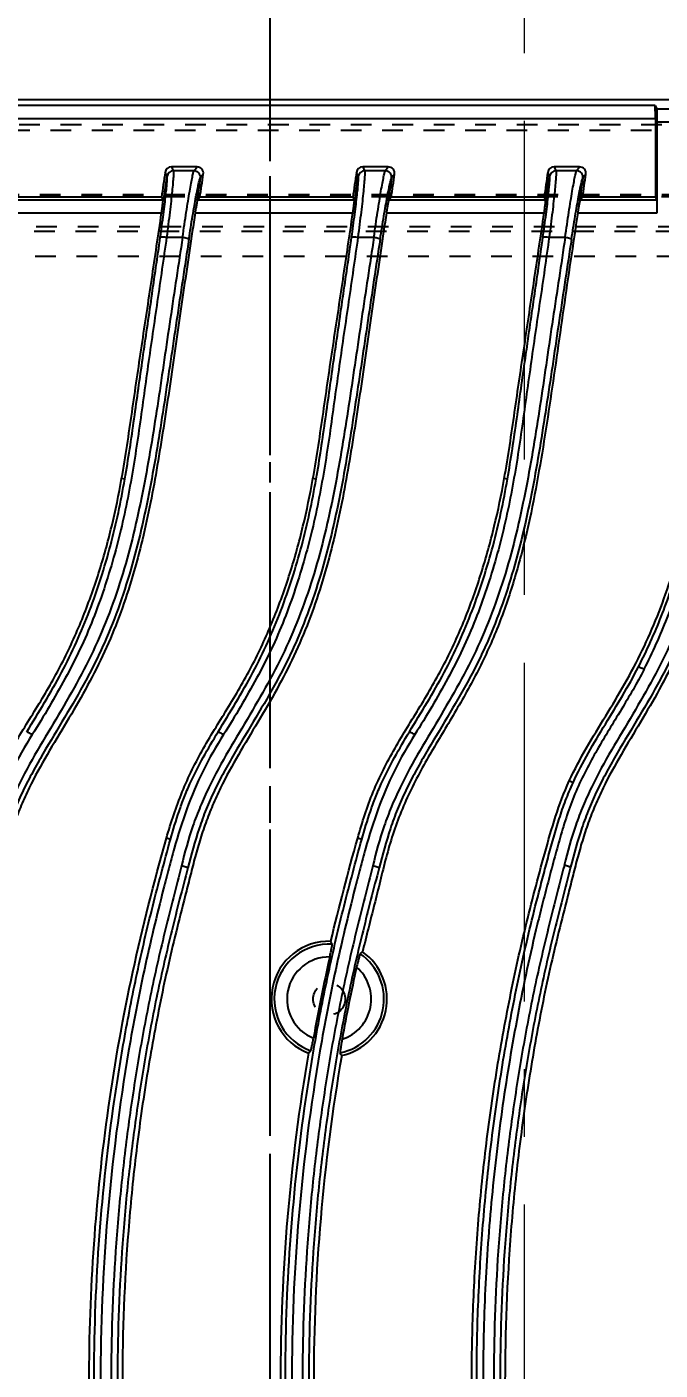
# Model space of a CAD drawing. Header units: millimetres. Extents: x -946 to 3963, y -10008 to 1396.
# Drawn here: x 1544 to 1593.9, y -832.9 to -727.1 of the extents above; entities that cross this region are included whole.
import ezdxf

# ---------------------------------------------------------------- set-up
doc = ezdxf.new("R2010")
doc.units = ezdxf.units.MM
doc.header["$LTSCALE"] = 16.335
doc.header["$PDMODE"] = 3
doc.header["$PDSIZE"] = 0.3125
doc.linetypes.add('CENTER', pattern=[0.6, 0.375, -0.075, 0.075, -0.075])
doc.linetypes.add('HIDDEN', pattern=[0.2, 0.1, -0.1])
doc.layers.get('0').update_dxf_attribs({"linetype": 'CONTINUOUS'})
doc.layers.get('Defpoints').update_dxf_attribs({"linetype": 'CONTINUOUS'})
doc.layers.add('DEFAULT_2', color=8, linetype='HIDDEN')
doc.layers.add('moldbase', color=7, linetype='CONTINUOUS', lineweight=20)
doc.styles.get("Standard").update_dxf_attribs({"font": 'txt', "width": 0.8})
doc.dimstyles.new('11', dxfattribs={"dimtxt": 10, "dimasz": 10, "dimexe": 0, "dimexo": 0, "dimgap": 0, "dimtad": 0, "dimzin": 0, "dimdsep": 46, "dimtxsty": 'Standard', "dimcen": 0, "dimclrd": 4, "dimclre": 4, "dimclrt": 6, "dimazin": 0, "dimtfac": 1, "dimtofl": 0, "dimtmove": 0, "dimatfit": 3, "dimfxl": 0, "dimtolj": 1, "dimtzin": 0, "dimarcsym": 0})

# ---------------------------------------------------------------- blocks, each defined once
blk = doc.blocks.new('*D20')
at = {"color": 4, "lineweight": -2}
for p, q in [((1308.93, -833.86), (1308.93, -701.67)), ((1318.93, -701.67), (1478.02, -701.67)), ((1807.46, -701.67), (1516.68, -701.67)), ((1817.46, -797.18), (1817.46, -701.67))]:
    blk.add_line(p, q, dxfattribs=at)
at = {"color": 4}
for points in [[(1318.93, -700.01), (1318.93, -703.34), (1308.93, -701.67)], [(1807.46, -700.01), (1807.46, -703.34), (1817.46, -701.67)]]:
    blk.add_solid(points, dxfattribs=at)
at = {"layer": 'Defpoints', "color": 0}
for p in [(1308.93, -701.67), (1817.46, -797.18), (1308.93, -833.86)]:
    blk.add_point(p, dxfattribs=at)
at = {"color": 6, "insert": (1497.35, -701.67), "char_height": 10, "attachment_point": 5}
blk.add_mtext('\\A1;508.53', dxfattribs=at)
blk = doc.blocks.new('*D22')
at = {"color": 4, "lineweight": -2}
for p, q in [((1248.19, -736.94), (1248.19, -631.54)), ((1258.19, -631.54), (1512.67, -631.54)), ((1868.19, -631.54), (1548.67, -631.54)), ((1878.19, -736.94), (1878.19, -631.54))]:
    blk.add_line(p, q, dxfattribs=at)
at = {"color": 4}
for points in [[(1258.19, -629.87), (1258.19, -633.2), (1248.19, -631.54)], [(1868.19, -629.87), (1868.19, -633.2), (1878.19, -631.54)]]:
    blk.add_solid(points, dxfattribs=at)
at = {"layer": 'Defpoints', "color": 0}
for p in [(1248.19, -631.54), (1248.19, -736.94), (1878.19, -736.94)]:
    blk.add_point(p, dxfattribs=at)
at = {"color": 6, "insert": (1530.67, -631.54), "char_height": 10, "attachment_point": 5}
blk.add_mtext('\\A1;630.00', dxfattribs=at)

msp = doc.modelspace()

# ---------------------------------------------------------------- linework, layer by layer
at = {"color": 1, "linetype": 'CENTER', "ltscale": 2.363514}
msp.add_line((1563.194, -1038.857), (1563.194, -658.857), dxfattribs=at)
at = {"color": 1, "linetype": 'CENTER', "ltscale": 1.312372}
msp.add_line((1563.194, -939.884), (1563.194, -727.829), dxfattribs=at)
at = {"color": 7, "linetype": 'Continuous'}
for p, q in [((1395.982, -732.854), (1619.855, -732.854)), ((1593.518, -733.347), (1416.687, -733.347)), ((1593.518, -733.347), (1593.66, -733.631)), ((1595.435, -733.631), (1593.66, -733.631)), ((1416.663, -734.35), (1593.543, -734.35)), ((1593.543, -734.35), (1593.543, -740.562)), ((1593.685, -741.8), (1593.685, -734.635)), ((1593.685, -734.635), (1595.41, -734.635)), ((1555.405, -738.175), (1555.552, -738.48)), ((1557.419, -738.175), (1555.405, -738.175)), ((1557.182, -738.48), (1557.419, -738.175)), ((1570.48, -738.175), (1570.627, -738.48)), ((1572.494, -738.175), (1570.48, -738.175)), ((1572.257, -738.48), (1572.494, -738.175)), ((1585.555, -738.175), (1585.702, -738.48)), ((1587.569, -738.175), (1585.555, -738.175)), ((1587.332, -738.48), (1587.569, -738.175)), ((1554.768, -740.846), (1555.056, -738.909)), ((1555.056, -738.909), (1554.909, -738.604)), ((1557.182, -738.48), (1555.552, -738.48)), ((1557.915, -738.751), (1557.678, -739.056)), ((1569.843, -740.846), (1570.131, -738.909)), ((1570.131, -738.909), (1569.984, -738.604)), ((1572.257, -738.48), (1570.627, -738.48)), ((1572.99, -738.751), (1572.753, -739.056)), ((1584.918, -740.846), (1585.206, -738.909)), ((1585.206, -738.909), (1585.059, -738.604)), ((1587.332, -738.48), (1585.702, -738.48)), ((1588.065, -738.751), (1587.828, -739.056)), ((1554.742, -740.796), (1542.377, -740.796)), ((1554.619, -740.562), (1542.57, -740.562)), ((1554.619, -740.562), (1554.768, -740.846)), ((1557.645, -740.562), (1557.411, -740.846)), ((1569.817, -740.796), (1557.452, -740.796)), ((1569.694, -740.562), (1557.645, -740.562)), ((1569.694, -740.562), (1569.843, -740.846)), ((1572.72, -740.562), (1572.486, -740.846)), ((1584.892, -740.796), (1572.527, -740.796)), ((1584.769, -740.562), (1572.72, -740.562)), ((1584.769, -740.562), (1584.918, -740.846)), ((1587.795, -740.562), (1587.561, -740.846)), ((1593.66, -740.796), (1587.602, -740.796)), ((1593.543, -740.562), (1587.795, -740.562)), ((1593.543, -740.562), (1593.66, -740.796)), ((1542.194, -741.8), (1554.626, -741.8)), ((1557.269, -741.8), (1569.701, -741.8)), ((1572.344, -741.8), (1584.776, -741.8)), ((1587.419, -741.8), (1593.685, -741.8)), ((1555.023, -743.712), (1556.283, -743.712)), ((1570.098, -743.712), (1571.358, -743.712)), ((1585.173, -743.712), (1586.433, -743.712)), ((1551.733, -762.757), (1551.479, -762.711)), ((1566.808, -762.757), (1566.554, -762.711)), ((1581.883, -762.757), (1581.629, -762.711)), ((1587.051, -786.667), (1586.75, -786.531)), ((1555.334, -791.133), (1555.007, -791.036)), ((1570.409, -791.133), (1570.082, -791.036)), ((1570.271, -800.14), (1570.467, -799.99))]:
    msp.add_line(p, q, dxfattribs=at)
for centre, radius, start, end in [((1555.405, -738.677), 0.502, 89.9939, 171.60618), ((1570.48, -738.677), 0.502, 89.9939, 171.60618), ((1585.555, -738.677), 0.502, 89.9939, 171.60618), ((1555.553, -738.984), 0.503, 90.07026, 171.4021), ((1557.18, -738.984), 0.503, 351.74445, 89.8616), ((1570.628, -738.984), 0.503, 90.07026, 171.4021), ((1572.255, -738.984), 0.503, 351.74445, 89.8616), ((1585.703, -738.984), 0.503, 90.07025, 171.40209), ((1587.33, -738.984), 0.503, 351.74445, 89.8616), ((1567.832, -803.707), 4.556, 88.28271, 248.95863), ((1567.832, -803.707), 4.321, 86.79642, 250.44745), ((1527.519, -817.044), 44.23, 23.52147, 23.85986), ((1567.832, -803.707), 3.318, 89.15232, 248.10009), ((1715.16, -833.343), 150.92, 167.38783, 169.86459), ((1567.832, -803.707), 4.321, 281.53067, 55.63907), ((1567.832, -803.707), 4.556, 282.4932, 54.66778), ((1567.832, -803.707), 3.318, 287.90638, 49.31302), ((1699.793, -830.291), 133.02, 167.3634, 169.856), ((1717.612, -833.867), 153.616, 170.29012, 179.9959), ((1536.38, -776.363), 43.443, 313.34095, 313.68559), ((1717.305, -833.842), 150.692, 170.18534, 180.00568)]:
    msp.add_arc(centre, radius, start, end, dxfattribs=at)
for centre, major_axis, ratio, start_param, end_param in [((1593.516, -734.35), (0, 1.005), 0.0261859, -1.5707963, -0.0523599), ((1593.658, -734.635), (0, 1.005), 0.0261859, -1.5707963, -0.0523599), ((6766.65, -1516.338), (4145.301, -3254.93), 0.9991931, -2.6237227, -2.6233469), ((-89.585, -494.779), (1649.642, 229.679), 0.9993382, -0.286637, -0.2855374), ((6781.725, -1516.338), (4145.301, -3254.93), 0.9991931, -2.6237227, -2.6233469), ((-74.51, -494.779), (1649.642, 229.679), 0.9993382, -0.286637, -0.2855374), ((6796.8, -1516.338), (4145.301, -3254.93), 0.9991931, -2.6237227, -2.6233469), ((-59.435, -494.779), (1649.642, 229.679), 0.9993382, -0.286637, -0.2855374), ((1593.658, -741.8), (0, 1.005), 0.0261859, -1.5707963, -0.0523599)]:
    msp.add_ellipse(centre, major_axis=major_axis, ratio=ratio, start_param=start_param, end_param=end_param, dxfattribs=at)
for points, knots in [([(1557.915, -738.751), (1557.936, -738.613), (1557.851, -738.304), (1557.558, -738.175), (1557.419, -738.175)], [0, 0, 0, 0, 0.5000318, 1, 1, 1, 1]), ([(1572.99, -738.751), (1573.011, -738.613), (1572.926, -738.304), (1572.633, -738.175), (1572.494, -738.175)], [0, 0, 0, 0, 0.5000318, 1, 1, 1, 1]), ([(1588.065, -738.751), (1588.086, -738.613), (1588.001, -738.304), (1587.708, -738.175), (1587.569, -738.175)], [0, 0, 0, 0, 0.5000318, 1, 1, 1, 1]), ([(1554.525, -743.704), (1554.611, -743.104), (1554.732, -742.236), (1554.872, -741.13), (1554.954, -740.43), (1555.015, -739.848), (1555.05, -739.445), (1555.065, -739.195), (1555.069, -739.065), (1555.066, -738.974), (1555.062, -738.925), (1555.056, -738.909)], [0, 0, 0, 0, 0.376564, 0.5445873, 0.692061, 0.8145481, 0.9082275, 0.9433357, 0.9702746, 0.9890989, 1, 1, 1, 1]), ([(1555.552, -738.48), (1555.559, -738.496), (1555.563, -738.548), (1555.566, -738.644), (1555.562, -738.786), (1555.548, -739.058), (1555.513, -739.497), (1555.452, -740.132), (1555.369, -740.897), (1555.269, -741.767), (1555.152, -742.717), (1555.067, -743.374), (1555.023, -743.712)], [0, 0, 0, 0, 0.0101523, 0.0287434, 0.0556527, 0.0906475, 0.1839372, 0.3065392, 0.454492, 0.6223054, 0.8055891, 1, 1, 1, 1]), ([(1556.283, -743.712), (1556.331, -743.374), (1556.425, -742.716), (1556.568, -741.767), (1556.705, -740.897), (1556.831, -740.132), (1556.944, -739.496), (1557.029, -739.057), (1557.089, -738.786), (1557.123, -738.644), (1557.152, -738.547), (1557.171, -738.496), (1557.182, -738.48)], [0, 0, 0, 0, 0.1929247, 0.3750381, 0.5421255, 0.6899815, 0.8129634, 0.9069125, 0.9423776, 0.9698424, 0.9890907, 1, 1, 1, 1]), ([(1556.78, -743.852), (1556.872, -743.25), (1557.012, -742.379), (1557.201, -741.274), (1557.328, -740.574), (1557.44, -739.992), (1557.525, -739.589), (1557.585, -739.34), (1557.619, -739.209), (1557.649, -739.118), (1557.668, -739.071), (1557.678, -739.056)], [0, 0, 0, 0, 0.3743434, 0.5415752, 0.6886871, 0.8112772, 0.9056103, 0.9413499, 0.9690975, 0.9886723, 1, 1, 1, 1]), ([(1569.6, -743.704), (1569.686, -743.104), (1569.807, -742.236), (1569.947, -741.13), (1570.029, -740.43), (1570.09, -739.848), (1570.125, -739.445), (1570.14, -739.195), (1570.144, -739.065), (1570.141, -738.974), (1570.137, -738.925), (1570.131, -738.909)], [0, 0, 0, 0, 0.376564, 0.5445873, 0.692061, 0.8145481, 0.9082275, 0.9433357, 0.9702746, 0.9890989, 1, 1, 1, 1]), ([(1570.627, -738.48), (1570.634, -738.496), (1570.638, -738.548), (1570.641, -738.644), (1570.637, -738.786), (1570.623, -739.058), (1570.588, -739.497), (1570.527, -740.132), (1570.444, -740.897), (1570.344, -741.767), (1570.227, -742.717), (1570.142, -743.374), (1570.098, -743.712)], [0, 0, 0, 0, 0.0101523, 0.0287434, 0.0556527, 0.0906475, 0.1839372, 0.3065392, 0.454492, 0.6223054, 0.8055891, 1, 1, 1, 1]), ([(1571.358, -743.712), (1571.406, -743.374), (1571.5, -742.716), (1571.643, -741.767), (1571.78, -740.897), (1571.906, -740.132), (1572.019, -739.496), (1572.104, -739.057), (1572.164, -738.786), (1572.198, -738.644), (1572.227, -738.547), (1572.246, -738.496), (1572.257, -738.48)], [0, 0, 0, 0, 0.1929247, 0.3750381, 0.5421255, 0.6899815, 0.8129634, 0.9069125, 0.9423776, 0.9698424, 0.9890907, 1, 1, 1, 1]), ([(1571.855, -743.852), (1571.947, -743.25), (1572.087, -742.379), (1572.276, -741.274), (1572.403, -740.574), (1572.515, -739.992), (1572.6, -739.589), (1572.66, -739.34), (1572.694, -739.209), (1572.724, -739.118), (1572.743, -739.071), (1572.753, -739.056)], [0, 0, 0, 0, 0.3743434, 0.5415752, 0.6886871, 0.8112772, 0.9056103, 0.9413499, 0.9690975, 0.9886723, 1, 1, 1, 1]), ([(1584.675, -743.704), (1584.761, -743.104), (1584.882, -742.236), (1585.022, -741.13), (1585.104, -740.43), (1585.165, -739.848), (1585.2, -739.445), (1585.215, -739.195), (1585.219, -739.065), (1585.216, -738.974), (1585.212, -738.925), (1585.206, -738.909)], [0, 0, 0, 0, 0.3765589, 0.5445805, 0.6920533, 0.8145404, 0.9082207, 0.9433303, 0.9702711, 0.9890975, 1, 1, 1, 1]), ([(1585.702, -738.48), (1585.709, -738.496), (1585.713, -738.548), (1585.716, -738.644), (1585.712, -738.786), (1585.698, -739.058), (1585.663, -739.497), (1585.602, -740.132), (1585.519, -740.897), (1585.419, -741.767), (1585.302, -742.717), (1585.217, -743.374), (1585.173, -743.712)], [0, 0, 0, 0, 0.0101523, 0.0287434, 0.0556527, 0.0906475, 0.1839372, 0.3065392, 0.4544921, 0.6223055, 0.8055892, 1, 1, 1, 1]), ([(1586.433, -743.712), (1586.481, -743.374), (1586.575, -742.716), (1586.718, -741.767), (1586.855, -740.897), (1586.981, -740.132), (1587.094, -739.496), (1587.179, -739.057), (1587.239, -738.786), (1587.273, -738.644), (1587.302, -738.547), (1587.321, -738.496), (1587.332, -738.48)], [0, 0, 0, 0, 0.1929247, 0.3750381, 0.5421255, 0.6899815, 0.8129634, 0.9069125, 0.9423776, 0.9698424, 0.9890907, 1, 1, 1, 1]), ([(1586.93, -743.852), (1587.022, -743.25), (1587.162, -742.379), (1587.351, -741.274), (1587.478, -740.574), (1587.59, -739.992), (1587.675, -739.589), (1587.735, -739.34), (1587.769, -739.209), (1587.799, -739.118), (1587.818, -739.071), (1587.828, -739.056)], [0, 0, 0, 0, 0.3743434, 0.5415752, 0.6886871, 0.8112772, 0.9056103, 0.9413499, 0.9690975, 0.9886723, 1, 1, 1, 1]), ([(1554.626, -741.8), (1554.645, -741.676), (1554.67, -741.497), (1554.7, -741.266), (1554.718, -741.118), (1554.731, -740.994), (1554.742, -740.898), (1554.742, -740.837), (1554.746, -740.804), (1554.742, -740.796)], [0, 0, 0, 0, 0.3696476, 0.5389436, 0.6885842, 0.8135408, 0.9090729, 0.971911, 1, 1, 1, 1]), ([(1557.453, -740.796), (1557.446, -740.804), (1557.439, -740.837), (1557.422, -740.898), (1557.404, -740.994), (1557.369, -741.174), (1557.323, -741.446), (1557.287, -741.676), (1557.269, -741.8)], [0, 0, 0, 0, 0.0297712, 0.0939253, 0.1901684, 0.3151546, 0.6326665, 1, 1, 1, 1]), ([(1569.701, -741.8), (1569.72, -741.676), (1569.745, -741.497), (1569.775, -741.266), (1569.793, -741.118), (1569.806, -740.994), (1569.817, -740.898), (1569.817, -740.837), (1569.821, -740.804), (1569.817, -740.796)], [0, 0, 0, 0, 0.3696476, 0.5389436, 0.6885842, 0.8135408, 0.9090729, 0.971911, 1, 1, 1, 1]), ([(1572.528, -740.796), (1572.521, -740.804), (1572.514, -740.837), (1572.497, -740.898), (1572.479, -740.994), (1572.444, -741.174), (1572.398, -741.446), (1572.362, -741.676), (1572.344, -741.8)], [0, 0, 0, 0, 0.0297712, 0.0939253, 0.1901684, 0.3151546, 0.6326665, 1, 1, 1, 1]), ([(1584.776, -741.8), (1584.795, -741.676), (1584.82, -741.497), (1584.85, -741.266), (1584.868, -741.118), (1584.881, -740.994), (1584.892, -740.898), (1584.892, -740.837), (1584.896, -740.804), (1584.892, -740.796)], [0, 0, 0, 0, 0.3696476, 0.5389436, 0.6885842, 0.8135408, 0.9090729, 0.971911, 1, 1, 1, 1]), ([(1587.603, -740.796), (1587.596, -740.804), (1587.589, -740.837), (1587.572, -740.898), (1587.554, -740.994), (1587.519, -741.174), (1587.473, -741.446), (1587.437, -741.676), (1587.419, -741.8)], [0, 0, 0, 0, 0.0297712, 0.0939253, 0.1901684, 0.3151546, 0.6326665, 1, 1, 1, 1]), ([(1557.269, -741.8), (1556.975, -743.764), (1556.384, -747.691), (1555.539, -753.588), (1554.822, -758.501), (1554.173, -762.419), (1553.438, -766.322), (1552.474, -770.183), (1551.184, -773.941), (1550.011, -776.684), (1548.646, -779.333), (1547.145, -781.908), (1545.593, -784.45), (1544.385, -786.623), (1543.563, -788.433), (1543.016, -789.82), (1542.548, -791.235), (1542.146, -792.67), (1541.78, -794.114), (1541.295, -796.04), (1540.679, -798.445), (1539.994, -801.344), (1539.376, -804.258), (1538.828, -807.186), (1538.167, -811.103), (1537.48, -816.021), (1536.698, -823.926), (1536.462, -829.886), (1536.462, -833.857)], [0, 0, 0, 0, 0.0624981, 0.1249962, 0.1874941, 0.2187435, 0.2499951, 0.3124799, 0.343738, 0.3749893, 0.4062459, 0.4374932, 0.468754, 0.5000005, 0.5156417, 0.5312811, 0.5469063, 0.5625299, 0.5781628, 0.5937942, 0.625041, 0.656289, 0.6875397, 0.7187893, 0.750039, 0.8125353, 0.8750316, 1, 1, 1, 1]), ([(1551.479, -762.711), (1551.788, -760.976), (1552.174, -758.36), (1552.676, -754.872), (1553.196, -751.386), (1553.852, -747.029), (1554.368, -743.543), (1554.626, -741.8)], [0, 0, 0, 0, 0.2499932, 0.3750065, 0.5000072, 0.7499999, 1, 1, 1, 1]), ([(1572.344, -741.8), (1572.05, -743.764), (1571.459, -747.691), (1570.614, -753.588), (1569.897, -758.501), (1569.248, -762.419), (1568.513, -766.322), (1567.549, -770.183), (1566.259, -773.941), (1565.086, -776.684), (1563.721, -779.333), (1562.22, -781.908), (1560.668, -784.45), (1559.46, -786.623), (1558.638, -788.433), (1558.091, -789.82), (1557.623, -791.235), (1557.221, -792.67), (1556.855, -794.114), (1556.37, -796.04), (1555.754, -798.445), (1555.069, -801.344), (1554.451, -804.258), (1553.903, -807.186), (1553.242, -811.103), (1552.555, -816.021), (1551.773, -823.926), (1551.537, -829.886), (1551.537, -833.857)], [0, 0, 0, 0, 0.0624981, 0.1249962, 0.1874941, 0.2187435, 0.2499951, 0.3124799, 0.343738, 0.3749893, 0.4062459, 0.4374932, 0.468754, 0.5000005, 0.5156417, 0.5312811, 0.5469063, 0.5625299, 0.5781628, 0.5937942, 0.625041, 0.656289, 0.6875397, 0.7187893, 0.750039, 0.8125353, 0.8750316, 1, 1, 1, 1]), ([(1566.554, -762.711), (1566.863, -760.976), (1567.249, -758.36), (1567.751, -754.872), (1568.271, -751.386), (1568.927, -747.029), (1569.443, -743.543), (1569.701, -741.8)], [0, 0, 0, 0, 0.2499932, 0.3750065, 0.5000072, 0.7499999, 1, 1, 1, 1]), ([(1587.419, -741.8), (1587.042, -744.32), (1586.286, -749.36), (1585.397, -755.669), (1584.62, -760.706), (1583.957, -764.471), (1583.135, -768.206), (1582.078, -771.883), (1580.742, -775.471), (1579.054, -778.908), (1577.111, -782.201), (1575.457, -784.926), (1574.276, -787.188), (1573.487, -788.931), (1572.83, -790.728), (1572.308, -792.568), (1571.85, -794.425), (1571.388, -796.28), (1570.917, -798.133), (1570.613, -799.37), (1570.467, -799.99)], [0, 0, 0, 0, 0.1249796, 0.2499594, 0.312449, 0.3749447, 0.4374357, 0.4999376, 0.5624523, 0.6249359, 0.6874415, 0.7499329, 0.7812371, 0.8125142, 0.843731, 0.8749657, 0.9062518, 0.9375234, 0.9687638, 1, 1, 1, 1]), ([(1581.629, -762.711), (1581.938, -760.976), (1582.324, -758.36), (1582.826, -754.872), (1583.346, -751.386), (1584.002, -747.029), (1584.518, -743.543), (1584.776, -741.8)], [0, 0, 0, 0, 0.2499931, 0.3750065, 0.5000072, 0.7499999, 1, 1, 1, 1]), ([(1602.494, -741.8), (1602.2, -743.764), (1601.609, -747.691), (1600.764, -753.588), (1600.047, -758.501), (1599.398, -762.419), (1598.663, -766.322), (1597.699, -770.183), (1596.409, -773.941), (1595.236, -776.684), (1593.871, -779.333), (1592.37, -781.908), (1590.818, -784.45), (1589.61, -786.623), (1588.788, -788.433), (1588.241, -789.82), (1587.773, -791.235), (1587.371, -792.67), (1587.005, -794.114), (1586.52, -796.04), (1585.904, -798.445), (1585.219, -801.344), (1584.601, -804.258), (1584.053, -807.186), (1583.392, -811.103), (1582.705, -816.021), (1581.923, -823.926), (1581.687, -829.886), (1581.687, -833.857)], [0, 0, 0, 0, 0.0624981, 0.1249962, 0.1874941, 0.2187435, 0.2499951, 0.3124799, 0.343738, 0.3749893, 0.4062459, 0.4374932, 0.468754, 0.5000005, 0.5156417, 0.5312811, 0.5469063, 0.5625299, 0.5781628, 0.5937942, 0.625041, 0.656289, 0.6875397, 0.7187893, 0.750039, 0.8125353, 0.8750316, 1, 1, 1, 1]), ([(1586.75, -786.531), (1587.161, -785.639), (1588.09, -783.904), (1589.63, -781.392), (1591.156, -778.87), (1592.545, -776.268), (1593.724, -773.564), (1594.725, -770.79), (1595.572, -767.965), (1596.259, -765.098), (1596.811, -762.202), (1597.261, -759.289), (1597.685, -756.373), (1598.257, -752.486), (1598.984, -747.629), (1599.563, -743.743), (1599.851, -741.8)], [0, 0, 0, 0, 0.0624955, 0.1250088, 0.187505, 0.2500087, 0.3125073, 0.3750271, 0.4375311, 0.5000333, 0.5625354, 0.6250307, 0.6875291, 0.7500225, 0.8750111, 1, 1, 1, 1]), ([(1601.524, -743.609), (1601.199, -745.758), (1600.705, -748.981), (1600.072, -753.284), (1599.44, -757.592), (1598.752, -761.895), (1597.873, -766.166), (1596.811, -770.399), (1595.351, -774.533), (1593.403, -778.447), (1591.763, -781.286), (1590.055, -784.086), (1588.742, -786.487), (1587.834, -788.479), (1587.052, -790.524), (1586.604, -792.107), (1586.361, -793.174)], [0, 0, 0, 0, 0.1245457, 0.1868714, 0.2492308, 0.3740509, 0.4365216, 0.4990288, 0.6240766, 0.6866784, 0.749307, 0.81194, 0.8746235, 0.9059554, 0.937304, 1, 1, 1, 1]), ([(1592.21, -777.54), (1592.876, -776.253), (1594.065, -773.597), (1595.474, -769.467), (1596.531, -765.229), (1597.286, -760.927), (1597.792, -757.321), (1598.196, -754.43), (1598.613, -751.541), (1599.142, -747.931), (1599.558, -745.044), (1599.766, -743.601)], [0, 0, 0, 0, 0.1244091, 0.2493291, 0.3741931, 0.4989729, 0.6241609, 0.686843, 0.7495254, 0.8748219, 1, 1, 1, 1]), ([(1600.263, -743.609), (1600.046, -745.052), (1599.615, -747.941), (1598.806, -753.73), (1598.055, -759.532), (1596.997, -765.293), (1595.942, -769.566), (1594.506, -773.732), (1593.296, -776.41), (1592.639, -777.722)], [0, 0, 0, 0, 0.1246563, 0.249405, 0.4991802, 0.6242279, 0.749397, 0.8746439, 1, 1, 1, 1]), ([(1556.283, -743.712), (1555.959, -745.859), (1555.465, -749.079), (1554.833, -753.377), (1554.201, -757.68), (1553.513, -761.978), (1552.631, -766.244), (1551.564, -770.47), (1550.098, -774.597), (1548.148, -778.503), (1546.507, -781.338), (1544.801, -784.135), (1543.493, -786.535), (1542.589, -788.526), (1541.811, -790.57), (1541.366, -792.152), (1541.125, -793.218)], [0, 0, 0, 0, 0.1245466, 0.1868726, 0.2492323, 0.3740529, 0.4365239, 0.4990315, 0.6240793, 0.6866805, 0.7493093, 0.8119417, 0.874624, 0.9059563, 0.937305, 1, 1, 1, 1]), ([(1556.78, -743.852), (1556.45, -745.991), (1555.805, -750.275), (1554.854, -756.708), (1553.841, -763.138), (1552.67, -768.448), (1551.366, -772.605), (1550.36, -775.153), (1549.429, -777.15), (1548.402, -779.123), (1546.995, -781.527), (1545.552, -783.902), (1544.463, -785.82), (1543.708, -787.266), (1543.05, -788.744), (1542.317, -790.77), (1541.884, -792.328), (1541.614, -793.374)], [0, 0, 0, 0, 0.1241016, 0.2484149, 0.3728831, 0.4973401, 0.5597458, 0.6225384, 0.6541986, 0.6860555, 0.7500907, 0.8138639, 0.8453895, 0.8765498, 0.9073703, 0.9380824, 1, 1, 1, 1]), ([(1555.023, -743.712), (1554.781, -745.397), (1554.292, -748.769), (1553.67, -752.983), (1553.198, -756.36), (1552.732, -759.741), (1552.208, -763.116), (1551.503, -766.459), (1550.865, -768.943), (1550.108, -771.395), (1549.239, -773.81), (1548.223, -776.17), (1547.045, -778.453), (1545.784, -780.691), (1544.893, -782.155), (1544.432, -782.876)], [0, 0, 0, 0, 0.1246204, 0.2493534, 0.3117592, 0.3741905, 0.4991276, 0.5616472, 0.624186, 0.6867602, 0.7493792, 0.8119886, 0.8746382, 0.9373244, 1, 1, 1, 1]), ([(1551.731, -762.757), (1552.009, -761.179), (1552.362, -758.799), (1552.802, -755.621), (1553.256, -752.44), (1553.839, -748.469), (1554.298, -745.292), (1554.526, -743.704)], [0, 0, 0, 0, 0.2496228, 0.3747259, 0.4998744, 0.7500699, 1, 1, 1, 1]), ([(1554.526, -743.704), (1554.528, -743.699), (1554.543, -743.691), (1554.594, -743.682), (1554.699, -743.68), (1554.85, -743.69), (1554.964, -743.704), (1555.023, -743.712)], [0, 0, 0, 0, 0.0316691, 0.0926635, 0.3162316, 0.6441843, 1, 1, 1, 1]), ([(1571.358, -743.712), (1571.034, -745.859), (1570.54, -749.079), (1569.908, -753.377), (1569.276, -757.68), (1568.588, -761.978), (1567.706, -766.244), (1566.639, -770.47), (1565.173, -774.597), (1563.223, -778.503), (1561.582, -781.338), (1559.876, -784.135), (1558.568, -786.535), (1557.664, -788.526), (1556.886, -790.57), (1556.441, -792.152), (1556.2, -793.218)], [0, 0, 0, 0, 0.1245466, 0.1868726, 0.2492323, 0.3740529, 0.4365239, 0.4990315, 0.6240793, 0.6866805, 0.7493093, 0.8119417, 0.874624, 0.9059563, 0.937305, 1, 1, 1, 1]), ([(1556.283, -743.712), (1556.344, -743.721), (1556.461, -743.742), (1556.614, -743.777), (1556.718, -743.809), (1556.766, -743.834), (1556.779, -743.847), (1556.78, -743.852)], [0, 0, 0, 0, 0.3527271, 0.6820879, 0.9075008, 0.9686102, 1, 1, 1, 1]), ([(1571.855, -743.852), (1571.525, -745.991), (1570.88, -750.275), (1569.929, -756.708), (1568.916, -763.138), (1567.745, -768.448), (1566.441, -772.605), (1565.435, -775.153), (1564.504, -777.15), (1563.477, -779.123), (1562.07, -781.527), (1560.627, -783.902), (1559.538, -785.82), (1558.783, -787.266), (1558.125, -788.744), (1557.392, -790.77), (1556.959, -792.328), (1556.689, -793.374)], [0, 0, 0, 0, 0.1241016, 0.2484149, 0.3728831, 0.4973401, 0.5597458, 0.6225384, 0.6541986, 0.6860555, 0.7500907, 0.8138639, 0.8453895, 0.8765498, 0.9073703, 0.9380824, 1, 1, 1, 1]), ([(1570.098, -743.712), (1569.856, -745.397), (1569.367, -748.769), (1568.745, -752.983), (1568.273, -756.36), (1567.807, -759.741), (1567.283, -763.116), (1566.578, -766.459), (1565.94, -768.943), (1565.183, -771.395), (1564.314, -773.81), (1563.298, -776.17), (1562.12, -778.453), (1560.859, -780.691), (1559.968, -782.155), (1559.507, -782.876)], [0, 0, 0, 0, 0.1246204, 0.2493534, 0.3117592, 0.3741905, 0.4991276, 0.5616472, 0.624186, 0.6867602, 0.7493792, 0.8119886, 0.8746382, 0.9373244, 1, 1, 1, 1]), ([(1566.806, -762.757), (1567.084, -761.179), (1567.437, -758.799), (1567.877, -755.621), (1568.331, -752.44), (1568.914, -748.469), (1569.373, -745.292), (1569.601, -743.704)], [0, 0, 0, 0, 0.2496228, 0.3747259, 0.4998744, 0.7500699, 1, 1, 1, 1]), ([(1569.601, -743.704), (1569.603, -743.699), (1569.618, -743.691), (1569.669, -743.682), (1569.774, -743.68), (1569.925, -743.69), (1570.039, -743.704), (1570.098, -743.712)], [0, 0, 0, 0, 0.0316691, 0.0926635, 0.3162316, 0.6441843, 1, 1, 1, 1]), ([(1586.433, -743.712), (1586.109, -745.859), (1585.615, -749.079), (1584.983, -753.377), (1584.351, -757.68), (1583.663, -761.978), (1582.781, -766.244), (1581.714, -770.47), (1580.248, -774.597), (1578.298, -778.503), (1576.657, -781.338), (1574.951, -784.135), (1573.643, -786.535), (1572.739, -788.526), (1571.961, -790.57), (1571.516, -792.152), (1571.275, -793.218)], [0, 0, 0, 0, 0.1245466, 0.1868726, 0.2492323, 0.3740529, 0.4365239, 0.4990315, 0.6240793, 0.6866805, 0.7493093, 0.8119417, 0.874624, 0.9059563, 0.937305, 1, 1, 1, 1]), ([(1571.358, -743.712), (1571.419, -743.721), (1571.536, -743.742), (1571.689, -743.777), (1571.793, -743.809), (1571.841, -743.834), (1571.854, -743.847), (1571.855, -743.852)], [0, 0, 0, 0, 0.3527271, 0.6820879, 0.9075008, 0.9686102, 1, 1, 1, 1]), ([(1586.93, -743.852), (1586.6, -745.991), (1585.955, -750.275), (1585.004, -756.708), (1583.991, -763.138), (1582.82, -768.448), (1581.516, -772.605), (1580.51, -775.153), (1579.579, -777.15), (1578.552, -779.123), (1577.145, -781.527), (1575.702, -783.902), (1574.613, -785.82), (1573.858, -787.266), (1573.2, -788.744), (1572.467, -790.77), (1572.034, -792.328), (1571.764, -793.374)], [0, 0, 0, 0, 0.1241016, 0.2484149, 0.3728831, 0.4973401, 0.5597458, 0.6225384, 0.6541986, 0.6860555, 0.7500907, 0.8138639, 0.8453895, 0.8765498, 0.9073703, 0.9380824, 1, 1, 1, 1]), ([(1585.173, -743.712), (1584.931, -745.397), (1584.442, -748.769), (1583.82, -752.983), (1583.348, -756.36), (1582.882, -759.741), (1582.358, -763.116), (1581.653, -766.459), (1581.015, -768.943), (1580.258, -771.395), (1579.389, -773.81), (1578.373, -776.17), (1577.195, -778.453), (1575.934, -780.691), (1575.043, -782.155), (1574.582, -782.876)], [0, 0, 0, 0, 0.1246204, 0.2493534, 0.3117592, 0.3741905, 0.4991276, 0.5616472, 0.624186, 0.6867602, 0.7493792, 0.8119886, 0.8746382, 0.9373244, 1, 1, 1, 1]), ([(1581.881, -762.757), (1582.159, -761.179), (1582.512, -758.799), (1582.952, -755.621), (1583.406, -752.44), (1583.989, -748.469), (1584.448, -745.292), (1584.676, -743.704)], [0, 0, 0, 0, 0.2496228, 0.3747259, 0.4998744, 0.7500699, 1, 1, 1, 1]), ([(1584.676, -743.704), (1584.678, -743.699), (1584.693, -743.691), (1584.744, -743.682), (1584.849, -743.68), (1585, -743.69), (1585.114, -743.704), (1585.173, -743.712)], [0, 0, 0, 0, 0.0316691, 0.0926635, 0.3162316, 0.6441843, 1, 1, 1, 1]), ([(1586.433, -743.712), (1586.494, -743.721), (1586.611, -743.742), (1586.764, -743.777), (1586.868, -743.809), (1586.916, -743.834), (1586.929, -743.847), (1586.93, -743.852)], [0, 0, 0, 0, 0.3527271, 0.6820879, 0.9075008, 0.9686102, 1, 1, 1, 1]), ([(1602.02, -743.749), (1601.69, -745.89), (1601.045, -750.179), (1600.092, -756.619), (1599.081, -763.057), (1597.914, -768.375), (1596.615, -772.538), (1595.613, -775.089), (1594.684, -777.09), (1593.659, -779.067), (1592.252, -781.475), (1590.807, -783.852), (1589.715, -785.772), (1588.956, -787.219), (1588.294, -788.697), (1587.554, -790.723), (1587.121, -792.283), (1586.85, -793.33)], [0, 0, 0, 0, 0.1241032, 0.2484165, 0.3728883, 0.4973453, 0.5597441, 0.6225257, 0.6541799, 0.6860317, 0.7500632, 0.8138478, 0.8453842, 0.8765576, 0.9073825, 0.9380846, 1, 1, 1, 1]), ([(1539.932, -791.036), (1540.284, -789.802), (1540.904, -787.975), (1541.946, -785.629), (1543.152, -783.365), (1544.522, -781.197), (1545.847, -779.001), (1546.765, -777.31), (1547.605, -775.577), (1548.623, -773.221), (1549.71, -770.199), (1550.734, -766.486), (1551.254, -763.973), (1551.479, -762.711)], [0, 0, 0, 0, 0.1250739, 0.1875921, 0.2499968, 0.3749116, 0.4374038, 0.499896, 0.5624148, 0.6249585, 0.7500213, 0.8750378, 1, 1, 1, 1]), ([(1544.009, -782.657), (1544.937, -781.113), (1546.847, -778.073), (1548.685, -773.968), (1549.861, -770.589), (1550.615, -768.008), (1551.239, -765.395), (1551.576, -763.638), (1551.731, -762.757)], [0, 0, 0, 0, 0.2513207, 0.5002744, 0.6253146, 0.7503751, 0.8752281, 1, 1, 1, 1]), ([(1555.007, -791.036), (1555.359, -789.802), (1555.979, -787.975), (1557.021, -785.629), (1558.227, -783.365), (1559.597, -781.197), (1560.922, -779.001), (1561.84, -777.31), (1562.68, -775.577), (1563.698, -773.221), (1564.785, -770.199), (1565.809, -766.486), (1566.329, -763.973), (1566.554, -762.711)], [0, 0, 0, 0, 0.1250739, 0.1875921, 0.2499968, 0.3749116, 0.4374038, 0.499896, 0.5624148, 0.6249585, 0.7500213, 0.8750378, 1, 1, 1, 1]), ([(1559.084, -782.657), (1560.012, -781.113), (1561.922, -778.073), (1563.76, -773.968), (1564.936, -770.589), (1565.69, -768.008), (1566.314, -765.395), (1566.651, -763.638), (1566.806, -762.757)], [0, 0, 0, 0, 0.2513207, 0.5002744, 0.6253146, 0.7503751, 0.8752281, 1, 1, 1, 1]), ([(1570.082, -791.036), (1570.258, -790.419), (1570.62, -789.189), (1571.497, -786.775), (1572.977, -783.918), (1574.68, -781.202), (1575.996, -778.999), (1576.917, -777.31), (1577.764, -775.581), (1578.778, -773.223), (1579.856, -770.199), (1580.883, -766.487), (1581.404, -763.973), (1581.629, -762.711)], [0, 0, 0, 0, 0.0625228, 0.1250089, 0.2499807, 0.3749727, 0.4374665, 0.4999769, 0.562482, 0.6249912, 0.7499973, 0.8749993, 1, 1, 1, 1]), ([(1574.159, -782.657), (1575.087, -781.113), (1576.997, -778.073), (1578.835, -773.968), (1580.011, -770.589), (1580.765, -768.008), (1581.389, -765.395), (1581.726, -763.638), (1581.881, -762.757)], [0, 0, 0, 0, 0.2513207, 0.5002744, 0.6253146, 0.7503751, 0.8752281, 1, 1, 1, 1]), ([(1592.656, -777.731), (1592.094, -778.819), (1590.855, -780.936), (1588.927, -784.053), (1587.485, -786.748), (1586.625, -789.02), (1586.089, -790.759), (1585.605, -792.516), (1585.138, -794.281), (1584.673, -796.047), (1584.084, -798.407), (1583.407, -801.367), (1582.684, -804.933), (1582.045, -808.509), (1581.305, -813.292), (1580.59, -819.305), (1580.074, -826.566), (1579.959, -831.423), (1579.959, -833.857)], [0, 0, 0, 0, 0.0629901, 0.1260996, 0.188662, 0.2197812, 0.2509698, 0.2822445, 0.3135648, 0.3448893, 0.3762007, 0.438716, 0.501088, 0.5633805, 0.6256282, 0.7501056, 0.8748018, 1, 1, 1, 1]), ([(1587.053, -786.668), (1587.785, -785.067), (1589.581, -782.058), (1591.414, -779.082), (1592.21, -777.54)], [0, 0, 0, 0, 0.5035588, 1, 1, 1, 1]), ([(1592.21, -777.541), (1592.214, -777.538), (1592.229, -777.541), (1592.256, -777.548), (1592.299, -777.565), (1592.382, -777.599), (1592.503, -777.655), (1592.604, -777.705), (1592.656, -777.732)], [0, 0, 0, 0, 0.0258284, 0.084307, 0.1791826, 0.3073596, 0.638172, 1, 1, 1, 1]), ([(1544.01, -782.656), (1544.014, -782.654), (1544.028, -782.659), (1544.054, -782.668), (1544.095, -782.687), (1544.172, -782.726), (1544.287, -782.789), (1544.383, -782.845), (1544.433, -782.875)], [0, 0, 0, 0, 0.0272586, 0.0871251, 0.1797418, 0.3045157, 0.633482, 1, 1, 1, 1]), ([(1555.328, -791.131), (1555.538, -790.39), (1555.872, -789.28), (1556.399, -787.826), (1557.006, -786.394), (1557.896, -784.664), (1558.684, -783.323), (1559.084, -782.657)], [0, 0, 0, 0, 0.2484657, 0.373401, 0.4986747, 0.7494379, 1, 1, 1, 1]), ([(1559.085, -782.656), (1559.089, -782.654), (1559.103, -782.659), (1559.129, -782.668), (1559.17, -782.687), (1559.247, -782.726), (1559.362, -782.789), (1559.458, -782.845), (1559.508, -782.875)], [0, 0, 0, 0, 0.0272586, 0.0871251, 0.1797418, 0.3045157, 0.633482, 1, 1, 1, 1]), ([(1570.403, -791.131), (1570.613, -790.39), (1570.947, -789.28), (1571.474, -787.826), (1572.081, -786.394), (1572.971, -784.664), (1573.759, -783.323), (1574.159, -782.657)], [0, 0, 0, 0, 0.2484656, 0.3734009, 0.4986746, 0.7494378, 1, 1, 1, 1]), ([(1574.16, -782.656), (1574.164, -782.654), (1574.178, -782.66), (1574.204, -782.668), (1574.245, -782.687), (1574.322, -782.726), (1574.437, -782.789), (1574.533, -782.845), (1574.583, -782.875)], [0, 0, 0, 0, 0.0272586, 0.0871251, 0.1797419, 0.3045158, 0.6334822, 1, 1, 1, 1]), ([(1544.432, -782.876), (1543.847, -783.796), (1542.768, -785.695), (1541.491, -788.712), (1540.681, -791.315), (1540.117, -793.421), (1539.573, -795.532), (1538.918, -798.177), (1537.942, -802.428), (1536.497, -809.927), (1535.104, -820.76), (1534.734, -829.492), (1534.735, -833.857)], [0, 0, 0, 0, 0.0624518, 0.1249003, 0.1873497, 0.2185822, 0.2498175, 0.3122886, 0.3747758, 0.4997789, 0.7498462, 1, 1, 1, 1]), ([(1559.507, -782.876), (1558.922, -783.796), (1557.843, -785.695), (1556.566, -788.712), (1555.756, -791.315), (1555.192, -793.421), (1554.648, -795.532), (1553.993, -798.177), (1553.017, -802.428), (1551.572, -809.927), (1550.179, -820.76), (1549.809, -829.492), (1549.81, -833.857)], [0, 0, 0, 0, 0.0624518, 0.1249003, 0.1873497, 0.2185822, 0.2498175, 0.3122886, 0.3747758, 0.4997789, 0.7498462, 1, 1, 1, 1]), ([(1574.582, -782.876), (1573.997, -783.796), (1572.918, -785.695), (1571.641, -788.712), (1570.831, -791.315), (1570.267, -793.421), (1569.723, -795.532), (1569.068, -798.177), (1568.092, -802.428), (1566.647, -809.927), (1565.254, -820.76), (1564.884, -829.492), (1564.885, -833.857)], [0, 0, 0, 0, 0.0624518, 0.1249003, 0.1873497, 0.2185822, 0.2498175, 0.3122886, 0.3747758, 0.4997789, 0.7498462, 1, 1, 1, 1]), ([(1579.071, -833.857), (1579.071, -831.85), (1579.15, -827.835), (1579.504, -821.822), (1580.093, -815.828), (1580.918, -809.862), (1581.974, -803.933), (1583.261, -798.045), (1584.803, -792.235), (1585.911, -788.353), (1586.75, -786.531)], [0, 0, 0, 0, 0.1250133, 0.2500259, 0.3750383, 0.5000501, 0.6250615, 0.7500719, 0.8750839, 1, 1, 1, 1]), ([(1579.458, -833.857), (1579.458, -831.851), (1579.535, -827.847), (1579.885, -821.858), (1580.467, -815.899), (1581.278, -809.971), (1582.319, -804.074), (1583.375, -799.188), (1584.228, -795.789), (1584.742, -793.851), (1585.255, -791.911), (1585.796, -789.973), (1586.45, -788.064), (1586.842, -787.129), (1587.053, -786.668)], [0, 0, 0, 0, 0.1252897, 0.2501254, 0.3746973, 0.4991932, 0.623792, 0.7487318, 0.8113694, 0.8426827, 0.8739933, 0.9367429, 0.968312, 1, 1, 1, 1]), ([(1548.921, -833.857), (1548.921, -830.242), (1549.179, -823.008), (1550.319, -812.213), (1552.237, -801.528), (1554.016, -794.514), (1555.007, -791.036)], [0, 0, 0, 0, 0.2499849, 0.5000029, 0.7499985, 1, 1, 1, 1]), ([(1549.308, -833.857), (1549.308, -830.244), (1549.56, -823.03), (1550.508, -814.063), (1551.639, -806.954), (1552.499, -802.533), (1553.284, -799.01), (1553.923, -796.374), (1554.618, -793.751), (1555.08, -792.002), (1555.328, -791.131)], [0, 0, 0, 0, 0.2504372, 0.4997934, 0.6244661, 0.7493187, 0.8118975, 0.8745956, 0.9372949, 1, 1, 1, 1]), ([(1564.383, -833.857), (1564.383, -830.244), (1564.635, -823.03), (1565.583, -814.063), (1566.714, -806.954), (1567.574, -802.533), (1568.359, -799.01), (1568.998, -796.374), (1569.693, -793.751), (1570.155, -792.002), (1570.403, -791.131)], [0, 0, 0, 0, 0.2504372, 0.4997934, 0.6244661, 0.7493187, 0.8118975, 0.8745956, 0.9372949, 1, 1, 1, 1]), ([(1556.204, -793.219), (1555.777, -794.87), (1555.135, -797.348), (1554.34, -800.67), (1553.608, -804.018), (1552.813, -808.235), (1552.027, -813.324), (1551.412, -818.433), (1550.826, -825.272), (1550.65, -830.422), (1550.65, -833.857)], [0, 0, 0, 0, 0.1243441, 0.1866463, 0.2491008, 0.3743147, 0.4995099, 0.6245386, 0.7495385, 1, 1, 1, 1]), ([(1556.689, -793.374), (1556.687, -793.369), (1556.671, -793.363), (1556.645, -793.35), (1556.598, -793.334), (1556.509, -793.304), (1556.374, -793.265), (1556.26, -793.234), (1556.2, -793.218)], [0, 0, 0, 0, 0.0263609, 0.0872375, 0.1818588, 0.308835, 0.6401202, 1, 1, 1, 1]), ([(1571.279, -793.219), (1570.852, -794.87), (1570.21, -797.348), (1569.415, -800.67), (1568.683, -804.018), (1567.888, -808.235), (1567.102, -813.324), (1566.487, -818.433), (1565.901, -825.272), (1565.725, -830.422), (1565.725, -833.857)], [0, 0, 0, 0, 0.1243441, 0.1866463, 0.2491008, 0.3743147, 0.4995099, 0.6245386, 0.7495385, 1, 1, 1, 1]), ([(1571.764, -793.374), (1571.762, -793.369), (1571.746, -793.363), (1571.72, -793.35), (1571.673, -793.334), (1571.584, -793.304), (1571.449, -793.265), (1571.335, -793.234), (1571.275, -793.218)], [0, 0, 0, 0, 0.0263609, 0.0872375, 0.1818588, 0.308835, 0.6401202, 1, 1, 1, 1]), ([(1586.365, -793.175), (1585.937, -794.827), (1585.295, -797.308), (1584.499, -800.633), (1583.764, -803.986), (1582.968, -808.207), (1582.18, -813.301), (1581.563, -818.416), (1580.976, -825.262), (1580.8, -830.419), (1580.8, -833.857)], [0, 0, 0, 0, 0.1243436, 0.186645, 0.2490979, 0.3743102, 0.4995065, 0.6245368, 0.7495374, 1, 1, 1, 1]), ([(1586.85, -793.33), (1586.422, -794.979), (1585.782, -797.454), (1584.987, -800.77), (1584.255, -804.108), (1583.462, -808.311), (1582.676, -813.384), (1582.062, -818.478), (1581.476, -825.297), (1581.301, -830.432), (1581.301, -833.857)], [0, 0, 0, 0, 0.1245872, 0.186927, 0.2493379, 0.3744763, 0.4996327, 0.6246408, 0.7496008, 1, 1, 1, 1]), ([(1586.85, -793.33), (1586.849, -793.325), (1586.832, -793.319), (1586.806, -793.306), (1586.76, -793.29), (1586.67, -793.26), (1586.535, -793.221), (1586.421, -793.19), (1586.361, -793.174)], [0, 0, 0, 0, 0.0263697, 0.0872625, 0.1819034, 0.3088971, 0.6401896, 1, 1, 1, 1]), ([(1556.689, -793.374), (1556.262, -795.021), (1555.622, -797.493), (1554.828, -800.806), (1554.098, -804.141), (1553.307, -808.339), (1552.523, -813.407), (1551.91, -818.495), (1551.326, -825.306), (1551.151, -830.436), (1551.151, -833.857)], [0, 0, 0, 0, 0.1245899, 0.1869286, 0.2493407, 0.3744811, 0.4996368, 0.6246429, 0.7496022, 1, 1, 1, 1]), ([(1571.764, -793.374), (1571.337, -795.021), (1570.697, -797.493), (1569.903, -800.806), (1569.173, -804.141), (1568.382, -808.339), (1567.598, -813.407), (1566.985, -818.495), (1566.401, -825.306), (1566.226, -830.436), (1566.226, -833.857)], [0, 0, 0, 0, 0.1245899, 0.1869286, 0.2493407, 0.3744811, 0.4996368, 0.6246429, 0.7496022, 1, 1, 1, 1]), ([(1567.881, -800.39), (1567.909, -800.268), (1567.948, -800.089), (1567.995, -799.861), (1568.025, -799.713), (1568.048, -799.59), (1568.066, -799.495), (1568.071, -799.434), (1568.077, -799.401), (1568.074, -799.392)], [0, 0, 0, 0, 0.3690484, 0.5383138, 0.6881038, 0.8132893, 0.9090287, 0.9719647, 1, 1, 1, 1]), ([(1570.271, -800.14), (1570.263, -800.146), (1570.255, -800.182), (1570.23, -800.245), (1570.202, -800.348), (1570.166, -800.48), (1570.126, -800.638), (1570.067, -800.877), (1570.024, -801.064), (1569.995, -801.191)], [0, 0, 0, 0, 0.0282259, 0.0933675, 0.1923792, 0.3205387, 0.4717229, 0.6396972, 1, 1, 1, 1]), ([(1566.386, -807.779), (1566.393, -807.772), (1566.4, -807.74), (1566.418, -807.681), (1566.439, -807.586), (1566.466, -807.464), (1566.495, -807.316), (1566.54, -807.087), (1566.573, -806.908), (1566.595, -806.785)], [0, 0, 0, 0, 0.0280357, 0.0909668, 0.1866993, 0.3118773, 0.4616642, 0.6309347, 1, 1, 1, 1]), ([(1568.852, -806.864), (1568.829, -806.992), (1568.796, -807.181), (1568.757, -807.425), (1568.732, -807.585), (1568.714, -807.721), (1568.699, -807.828), (1568.697, -807.895), (1568.691, -807.932), (1568.696, -807.941)], [0, 0, 0, 0, 0.3601337, 0.5280704, 0.6792718, 0.8074864, 0.906568, 0.9717626, 1, 1, 1, 1]), ([(1568.818, -808.155), (1568.807, -808.135), (1568.776, -808.112), (1568.755, -808.063), (1568.757, -807.999), (1568.712, -807.969), (1568.696, -807.941)], [0, 0, 0, 0, 0.2624625, 0.4408637, 0.6165962, 1, 1, 1, 1])]:
    msp.add_open_spline(points, degree=3, knots=knots, dxfattribs=at)
for points in [[(1557.678, -739.056), (1557.59, -739.653), (1557.501, -740.249), (1557.411, -740.846)], [(1572.753, -739.056), (1572.665, -739.653), (1572.576, -740.249), (1572.486, -740.846)], [(1587.828, -739.056), (1587.74, -739.653), (1587.651, -740.249), (1587.561, -740.846)], [(1567.969, -799.153), (1568.603, -796.43), (1569.316, -793.725), (1570.082, -791.036)]]:
    msp.add_open_spline(points, degree=3, dxfattribs=at)
at = {"layer": 'DEFAULT_2', "color": 8, "linetype": 'HIDDEN'}
for p, q in [((1620.181, -734.864), (1395.656, -734.864)), ((1395.59, -735.27), (1620.247, -735.27)), ((1394.754, -740.355), (1621.083, -740.355)), ((1394.743, -740.492), (1621.094, -740.492)), ((1394.299, -743.226), (1621.43, -743.226)), ((1621.522, -742.904), (1394.351, -742.904)), ((1621.43, -745.233), (1394.299, -745.233))]:
    msp.add_line(p, q, dxfattribs=at)
msp.add_circle((1567.832, -803.707), 1.256, dxfattribs=at)
at = {"layer": 'moldbase', "color": 1, "linetype": 'CENTER', "ltscale": 4.353841}
msp.add_line((1583.194, -563.857), (1583.194, -1233.857), dxfattribs=at)

# ---------------------------------------------------------------- dimensions: what is measured, and where the dimension line sits
for base, p1, p2, picture, middle in [((1248.194, -631.536), (1878.194, -736.941), (1248.194, -736.941), '*D22', (1530.669, -631.536)), ((1308.929, -701.673), (1817.459, -797.176), (1308.929, -833.857), '*D20', (1497.351, -701.673))]:
    dim = msp.add_linear_dim(base=base, p1=p1, p2=p2, dimstyle='11')
    dim.commit()
    dim.dimension.update_dxf_attribs({"geometry": picture, "text_midpoint": middle, "dimtype": 160})

doc.saveas('drawing.dxf')
